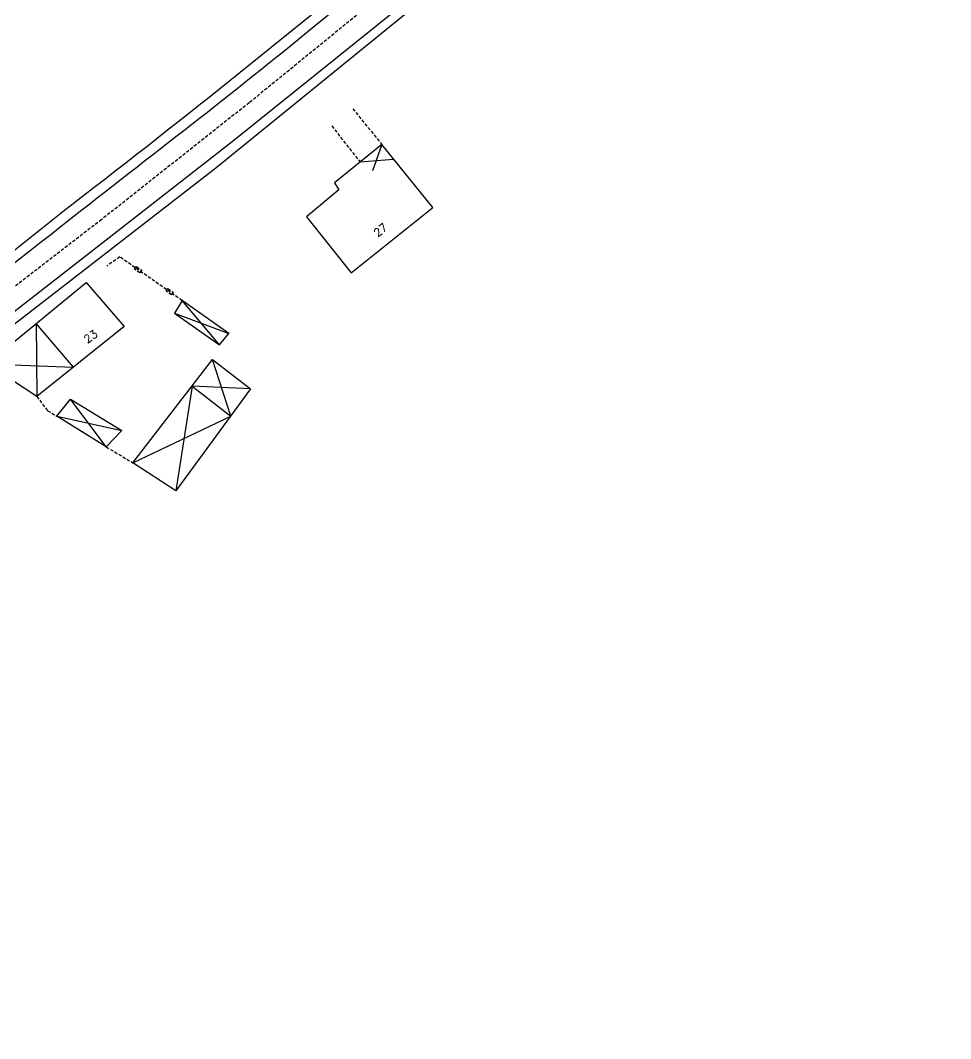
# Model space of a CAD drawing. Header units: millimetres. Extents: x 123000 to 124000, y 124000 to 125000.
# Drawn here: x 123274.5 to 123419.8, y 124015.6 to 124174.6 of the extents above; entities that cross this region are included whole.
import ezdxf
from ezdxf.enums import TextEntityAlignment as Align

# ---------------------------------------------------------------- set-up
doc = ezdxf.new("R2010")
doc.units = ezdxf.units.MM
doc.linetypes.add('DASHED', pattern=[0.75, 0.5, -0.25])
for name, color, linetype in [('w0001', 6, 'DASHED'), ('w0008', 7, 'CONTINUOUS'), ('w0100', 7, 'CONTINUOUS'), ('w0112', 1, 'DASHED'), ('w0991', 7, 'CONTINUOUS')]:
    doc.layers.add(name, color=color, linetype=linetype)
doc.styles.get("Standard").update_dxf_attribs({"font": 'romans.shx', "width": 0.85})

msp = doc.modelspace()

# ---------------------------------------------------------------- linework, layer by layer
at = {"layer": 'w0001'}
msp.add_lwpolyline([(123412.87, 124250), (123401.9, 124239.97), (123379.82, 124220.49), (123354.83, 124198.85), (123334.58, 124181.55), (123310.28, 124161.77), (123287.23, 124143.54), (123266.39, 124127.47), (123243.92, 124110.22), (123218.77, 124090.76), (123193.84, 124071.7), (123174.54, 124057.22), (123153.23, 124041.02), (123133.4, 124025.84), (123124.54, 124019.1)], dxfattribs=at)
at = {"layer": 'w0008'}
for points in [[(123408.38, 124250), (123393.45, 124236.3), (123359.14, 124206.23), (123337.41, 124187.79, -0.010982), (123298.84, 124156.44, 0.002112), (123259.76, 124125.82), (123212.25, 124089.94), (123170.36, 124057.72), (123122.54, 124021.32)], [(123126.62, 124016.79, -0.000271), (123126.87, 124016.97, -0.003063), (123153.66, 124037.56, 0.000813), (123185.46, 124061.8, -0.002969), (123217.16, 124085.72, -0.005222), (123254.42, 124114.3), (123287.46, 124140), (123307.61, 124155.71), (123333.27, 124176.35, 0.003618), (123365.65, 124204.06, 0.006053), (123397.24, 124231.75, 0.004987), (123417.16, 124250)], [(123405.97, 124250, -0.009617), (123372.85, 124220.29, -0.002153), (123332.96, 124186.18, -0.010201), (123281.15, 124144.74, -0.011768), (123230.91, 124106.18, 0.001528), (123176.21, 124064.49, -0.010121), (123136.47, 124034.55)]]:
    msp.add_lwpolyline(points, format="xyb", dxfattribs=at)
msp.add_lwpolyline([(123419.84, 124250), (123399.91, 124232.06), (123370.93, 124206.47), (123342.56, 124182.05), (123305.05, 124151.57), (123266.79, 124121.94), (123221.06, 124086.98), (123182.58, 124057.56), (123145.49, 124029.53), (123127.56, 124015.64)], dxfattribs=at)
at = {"layer": 'w0100'}
for points in [[(123326.21, 124135.21), (123338.97, 124145.41), (123330.97, 124155.26), (123323.59, 124149.27), (123324.28, 124148.16), (123319.24, 124143.96), (123326.21, 124135.21)], [(123330.97, 124155.26), (123329.52, 124151.13)], [(123327.59, 124152.52), (123332.84, 124152.95)], [(123269.29, 124120.98), (123284.81, 124133.69), (123290.74, 124126.83), (123277.09, 124115.9), (123269.29, 124120.98), (123282.81, 124120.48), (123276.99, 124127.29), (123277.09, 124115.9)], [(123305.66, 124123.95), (123307.11, 124125.73), (123299.81, 124130.89), (123298.63, 124128.9), (123305.66, 124123.95), (123299.81, 124130.89)], [(123298.63, 124128.9), (123307.11, 124125.73)], [(123292.1, 124105.57), (123304.56, 124121.66), (123310.5, 124117.09), (123298.8, 124101.17), (123292.1, 124105.57), (123307.38, 124112.84), (123304.56, 124121.66)], [(123310.5, 124117.09), (123301.35, 124117.51), (123298.8, 124101.17)], [(123301.35, 124117.51), (123307.38, 124112.84)], [(123280.23, 124112.85), (123282.35, 124115.48), (123290.4, 124110.57), (123287.94, 124108.03), (123280.23, 124112.85), (123290.4, 124110.57)], [(123287.94, 124108.03), (123282.35, 124115.48)]]:
    msp.add_lwpolyline(points, dxfattribs=at)
at = {"layer": 'w0112'}
for p, q in [((123292.38, 124135.77), (123292.67, 124136.18)), ((123293.2, 124135.2), (123292.38, 124135.77)), ((123292.67, 124136.18), (123293.49, 124135.61)), ((123293.49, 124135.61), (123293.2, 124135.2)), ((123297.3, 124132.34), (123297.59, 124132.75)), ((123298.13, 124131.77), (123297.3, 124132.34)), ((123297.59, 124132.75), (123298.41, 124132.18)), ((123298.41, 124132.18), (123298.13, 124131.77))]:
    msp.add_line(p, q, dxfattribs=at)
for points in [[(123326.48, 124160.84), (123330.97, 124155.26)], [(123323.17, 124158.15), (123327.59, 124152.52)], [(123299.81, 124130.89), (123290.06, 124137.69), (123288.02, 124136.26)], [(123277.09, 124115.9), (123278.79, 124113.69), (123280.23, 124112.85)], [(123287.94, 124108.03), (123292.1, 124105.57)]]:
    msp.add_lwpolyline(points, dxfattribs=at)

# ---------------------------------------------------------------- texts
at = {"layer": 'w0991'}
for s, rotation, p in [('27', 38.0576, (123330.78, 124141.89)), ('23', 35.1873, (123285.52, 124125.28))]:
    msp.add_text(s, height=1.25, rotation=rotation, dxfattribs=at).set_placement(p, align=Align.MIDDLE)

doc.saveas('drawing.dxf')
